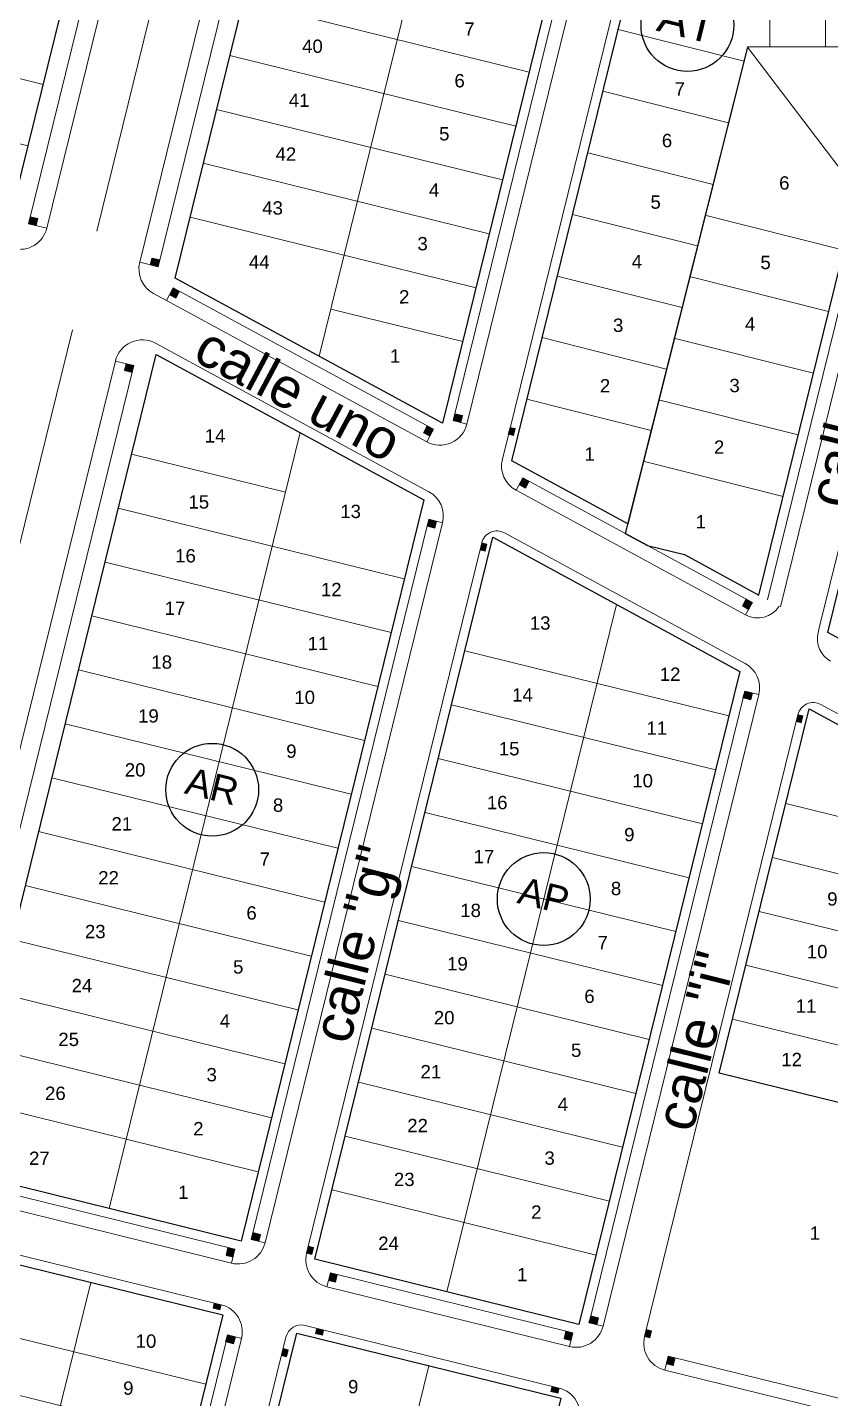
# Model space of a CAD drawing. Header units: millimetres. Extents: x 547073 to 557369, y 9424164 to 9429566.
# Drawn here: x 548640.3 to 548741.6, y 9427225.1 to 9427398 of the extents above; entities that cross this region are included whole.
import ezdxf

# ---------------------------------------------------------------- set-up
doc = ezdxf.new("R2010")
doc.units = ezdxf.units.MM
for name, color, linetype, lineweight in [('00 Estacionamientos', 251, 'Continuous', 15), ('00 Lotes', 7, 'Continuous', 15), ('00 Manzana', 170, 'Continuous', 25), ('00 Veredas', 253, 'Continuous', 15)]:
    doc.layers.add(name, color=color, linetype=linetype, lineweight=lineweight)
doc.layers.add('TEXTO', color=5, linetype='Continuous')
doc.layers.add('TEXTO-CATASTRO', color=12, linetype='Continuous')
doc.styles.add('KBYOZ', font='micross.ttf')
pattern_1 = [(346, (-6120.45241, 7539.05218), (0.0257042014075, 0.1030939209168), [])]
pattern_2 = [(256, (-6120.45241, 7539.05218), (0.1030939209168, -0.0257042014075), [])]
pattern_3 = [(332, (-6120.45241, 7539.05218), (0.0586839453482, 0.1103684491074), [])]

msp = doc.modelspace()

# ---------------------------------------------------------------- hatches: boundary and pattern name
h = msp.add_hatch()
h.set_pattern_fill('ANSI31', color=256, scale=0.85, angle=211, style=0)
h.set_pattern_definition(pattern_2)
h.paths.add_polyline_path([(548641.6, 9427373.848), (548640.63, 9427374.087), (548640.414, 9427373.213), (548641.385, 9427372.974)])
h = msp.add_hatch()
h.set_pattern_fill('ANSI31', color=256, scale=0.85, angle=211, style=0)
h.set_pattern_definition(pattern_2)
h.paths.add_polyline_path([(548657.003, 9427368.646), (548656.032, 9427368.885), (548655.817, 9427368.011), (548656.787, 9427367.772)])
h = msp.add_hatch()
h.set_pattern_fill('ANSI31', color=256, angle=287, style=0)
h.set_pattern_definition(pattern_3)
h.paths.add_polyline_path([(548659.47, 9427364.698), (548658.679, 9427365.127), (548658.202, 9427364.248), (548658.993, 9427363.819)])
h = msp.add_hatch()
h.set_pattern_fill('ANSI31', color=256, scale=0.85, angle=211, style=0)
h.set_pattern_definition(pattern_2)
h.paths.add_polyline_path([(548653.719, 9427355.329), (548652.748, 9427355.568), (548652.532, 9427354.694), (548653.503, 9427354.455)])
h = msp.add_hatch()
h.set_pattern_fill('ANSI31', color=256, scale=0.85, angle=211, style=0)
h.set_pattern_definition(pattern_2)
h.paths.add_polyline_path([(548695.165, 9427349.023), (548694.194, 9427349.262), (548693.978, 9427348.388), (548694.949, 9427348.149)])
h = msp.add_hatch()
h.set_pattern_fill('ANSI31', color=256, angle=287, style=0)
h.set_pattern_definition(pattern_3)
h.paths.add_polyline_path([(548691.517, 9427347.301), (548690.726, 9427347.731), (548690.248, 9427346.852), (548691.039, 9427346.423)])
h = msp.add_hatch()
h.set_pattern_fill('ANSI31', color=256, scale=0.85, angle=211, style=0)
h.set_pattern_definition(pattern_2)
h.paths.add_polyline_path([(548701.831, 9427347.379), (548701.184, 9427347.538), (548700.969, 9427346.664), (548701.616, 9427346.505)])
h = msp.add_hatch()
h.set_pattern_fill('ANSI31', color=256, angle=287, style=0)
h.set_pattern_definition(pattern_3)
h.paths.add_polyline_path([(548703.571, 9427340.758), (548702.78, 9427341.187), (548702.303, 9427340.308), (548703.094, 9427339.879)])
h = msp.add_hatch()
h.set_pattern_fill('ANSI31', color=256, scale=0.85, angle=211, style=0)
h.set_pattern_definition(pattern_2)
h.paths.add_polyline_path([(548691.88, 9427335.706), (548690.909, 9427335.945), (548690.694, 9427335.071), (548691.665, 9427334.832)])
h = msp.add_hatch()
h.set_pattern_fill('ANSI31', color=256, scale=0.85, angle=211, style=0)
h.set_pattern_definition(pattern_2)
h.paths.add_polyline_path([(548698.237, 9427332.802), (548697.589, 9427332.962), (548697.374, 9427332.088), (548698.021, 9427331.928)])
h = msp.add_hatch()
h.set_pattern_fill('ANSI31', color=256, angle=287, style=0)
h.set_pattern_definition(pattern_3)
h.paths.add_polyline_path([(548731.735, 9427325.469), (548730.944, 9427325.899), (548730.467, 9427325.02), (548731.258, 9427324.59)])
h = msp.add_hatch()
h.set_pattern_fill('ANSI31', color=256, scale=0.85, angle=211, style=0)
h.set_pattern_definition(pattern_2)
h.paths.add_polyline_path([(548731.757, 9427314.059), (548730.786, 9427314.298), (548730.571, 9427313.424), (548731.542, 9427313.185)])
h = msp.add_hatch()
h.set_pattern_fill('ANSI31', color=256, scale=0.85, angle=211, style=0)
h.set_pattern_definition(pattern_2)
h.paths.add_polyline_path([(548738.113, 9427311.155), (548737.466, 9427311.315), (548737.251, 9427310.441), (548737.898, 9427310.281)])
h = msp.add_hatch()
h.set_pattern_fill('ANSI31', color=256, scale=0.85, angle=211, style=0)
h.set_pattern_definition(pattern_2)
h.paths.add_polyline_path([(548669.706, 9427245.793), (548668.735, 9427246.032), (548668.52, 9427245.158), (548669.491, 9427244.919)])
h = msp.add_hatch()
h.set_pattern_fill('ANSI31', color=256, scale=0.85, angle=301, style=0)
h.set_pattern_definition(pattern_1)
h.paths.add_polyline_path([(548666.462, 9427243.915), (548665.588, 9427244.13), (548665.349, 9427243.16), (548666.223, 9427242.944)])
h = msp.add_hatch()
h.set_pattern_fill('ANSI31', color=256, scale=0.85, angle=211, style=0)
h.set_pattern_definition(pattern_2)
h.paths.add_polyline_path([(548676.373, 9427244.149), (548675.726, 9427244.308), (548675.51, 9427243.434), (548676.158, 9427243.275)])
h = msp.add_hatch()
h.set_pattern_fill('ANSI31', color=256, scale=0.85, angle=301, style=0)
h.set_pattern_definition(pattern_1)
h.paths.add_polyline_path([(548679.375, 9427240.73), (548678.501, 9427240.946), (548678.262, 9427239.975), (548679.136, 9427239.759)])
h = msp.add_hatch()
h.set_pattern_fill('ANSI31', color=256, scale=0.85, angle=301, style=0)
h.set_pattern_definition(pattern_1)
h.paths.add_polyline_path([(548664.738, 9427236.924), (548663.864, 9427237.14), (548663.705, 9427236.493), (548664.578, 9427236.277)])
h = msp.add_hatch()
h.set_pattern_fill('ANSI31', color=256, scale=0.85, angle=211, style=0)
h.set_pattern_definition(pattern_2)
h.paths.add_polyline_path([(548712.329, 9427235.281), (548711.358, 9427235.521), (548711.143, 9427234.647), (548712.114, 9427234.407)])
h = msp.add_hatch()
h.set_pattern_fill('ANSI31', color=256, scale=0.85, angle=211, style=0)
h.set_pattern_definition(pattern_2)
h.paths.add_polyline_path([(548666.522, 9427232.88), (548665.551, 9427233.119), (548665.335, 9427232.245), (548666.306, 9427232.006)])
h = msp.add_hatch()
h.set_pattern_fill('ANSI31', color=256, scale=0.85, angle=301, style=0)
h.set_pattern_definition(pattern_1)
h.paths.add_polyline_path([(548677.651, 9427233.74), (548676.777, 9427233.955), (548676.618, 9427233.308), (548677.492, 9427233.092)])
h = msp.add_hatch()
h.set_pattern_fill('ANSI31', color=256, scale=0.85, angle=301, style=0)
h.set_pattern_definition(pattern_1)
h.paths.add_polyline_path([(548709.085, 9427233.403), (548708.211, 9427233.619), (548707.972, 9427232.648), (548708.846, 9427232.432)])
h = msp.add_hatch()
h.set_pattern_fill('ANSI31', color=256, scale=0.85, angle=211, style=0)
h.set_pattern_definition(pattern_2)
h.paths.add_polyline_path([(548718.996, 9427233.637), (548718.349, 9427233.797), (548718.133, 9427232.923), (548718.781, 9427232.763)])
h = msp.add_hatch()
h.set_pattern_fill('ANSI31', color=2, style=0)
h.set_pattern_definition([(45, (-6120.45241, 7539.05218), (-0.0883883476483, 0.0883883476483), [])])
h.paths.add_polyline_path([(548673.188, 9427231.236), (548672.541, 9427231.395), (548672.326, 9427230.521), (548672.973, 9427230.362)])
h = msp.add_hatch()
h.set_pattern_fill('ANSI31', color=256, scale=0.85, angle=301, style=0)
h.set_pattern_definition(pattern_1)
h.paths.add_polyline_path([(548721.998, 9427230.219), (548721.124, 9427230.434), (548720.885, 9427229.463), (548721.759, 9427229.248)])
h = msp.add_hatch()
h.set_pattern_fill('ANSI31', color=256, scale=0.85, angle=301, style=0)
h.set_pattern_definition(pattern_1)
h.paths.add_polyline_path([(548707.361, 9427226.413), (548706.487, 9427226.628), (548706.328, 9427225.981), (548707.201, 9427225.766)])

# ---------------------------------------------------------------- linework, layer by layer
at = {"layer": '00 Estacionamientos'}
for p, q in [((548684.462, 9427541.799), (548642.744, 9427372.639)), ((548694.33, 9427530.026), (548654.457, 9427368.347)), ((548695.726, 9427347.957), (548732.968, 9427498.97)), ((548747.301, 9427373.747), (548735.26, 9427324.921)), ((548690.658, 9427345.72), (548657.821, 9427363.545)), ((548626.625, 9427255.49), (548651.389, 9427355.903)), ((548730.876, 9427323.887), (548701.921, 9427339.605)), ((548692.657, 9427335.514), (548670.267, 9427244.727)), ((548732.534, 9427313.867), (548712.89, 9427234.216)), ((548666.031, 9427242.167), (548630.933, 9427250.823)), ((548708.654, 9427231.656), (548678.07, 9427239.198)), ((548667.298, 9427232.688), (548654.251, 9427179.783)), ((548720.693, 9427228.687), (548751.277, 9427221.144))]:
    msp.add_line(p, q, dxfattribs=at)
at = {"layer": '00 Lotes'}
for p, q in [((548715.688, 9427513.055), (548677.08, 9427356.504)), ((548733.95, 9427395.475), (548733.898, 9427415.482)), ((548740.95, 9427395.493), (548740.898, 9427415.501)), ((548667.508, 9427401.22), (548703.578, 9427392.325)), ((548714.787, 9427397.685), (548730.682, 9427393.684)), ((548745.628, 9427376.383), (548731.132, 9427395.475)), ((548642.274, 9427390.779), (548628.191, 9427394.252)), ((548701.902, 9427385.528), (548665.832, 9427394.424)), ((548712.872, 9427389.918), (548728.729, 9427385.926)), ((548640.359, 9427383.012), (548626.037, 9427386.544)), ((548700.225, 9427378.732), (548664.156, 9427387.627)), ((548710.956, 9427382.15), (548726.776, 9427378.168)), ((548698.549, 9427371.936), (548662.48, 9427380.831)), ((548709.04, 9427374.383), (548724.823, 9427370.41)), ((548696.873, 9427365.139), (548660.804, 9427374.035)), ((548743.261, 9427369.893), (548725.749, 9427374.302)), ((548707.125, 9427366.616), (548722.87, 9427362.652)), ((548741.345, 9427362.126), (548723.797, 9427366.544)), ((548678.546, 9427362.449), (548695.197, 9427358.343)), ((548705.209, 9427358.848), (548720.917, 9427354.894)), ((548739.43, 9427354.359), (548721.844, 9427358.786)), ((548703.294, 9427351.081), (548718.964, 9427347.136)), ((548737.514, 9427346.591), (548719.891, 9427351.028)), ((548674.704, 9427346.87), (548650.584, 9427249.067)), ((548653.434, 9427344.15), (548672.852, 9427339.361)), ((548735.599, 9427338.824), (548717.938, 9427343.27)), ((548651.758, 9427337.354), (548687.827, 9427328.459)), ((548650.082, 9427330.558), (548686.151, 9427321.662)), ((548714.581, 9427325.223), (548693.207, 9427238.555)), ((548648.406, 9427323.761), (548684.475, 9427314.866)), ((548695.472, 9427319.364), (548728.774, 9427311.151)), ((548646.729, 9427316.965), (548682.799, 9427308.069)), ((548693.796, 9427312.567), (548727.098, 9427304.354)), ((548645.053, 9427310.168), (548681.123, 9427301.273)), ((548692.119, 9427305.771), (548725.422, 9427297.558)), ((548643.377, 9427303.372), (548679.447, 9427294.477)), ((548735.94, 9427300.114), (548752.591, 9427296.007)), ((548690.443, 9427298.974), (548723.746, 9427290.762)), ((548641.701, 9427296.576), (548677.77, 9427287.68)), ((548734.264, 9427293.317), (548766.842, 9427285.283)), ((548688.767, 9427292.178), (548722.07, 9427283.965)), ((548640.025, 9427289.779), (548676.094, 9427280.884)), ((548732.587, 9427286.521), (548765.89, 9427278.308)), ((548687.091, 9427285.382), (548720.393, 9427277.169)), ((548638.349, 9427282.983), (548674.418, 9427274.088)), ((548730.911, 9427279.725), (548764.214, 9427271.512)), ((548685.415, 9427278.585), (548718.717, 9427270.372)), ((548636.673, 9427276.187), (548672.742, 9427267.291)), ((548729.235, 9427272.928), (548762.537, 9427264.715)), ((548683.739, 9427271.789), (548717.041, 9427263.576)), ((548634.997, 9427269.39), (548671.066, 9427260.495)), ((548682.063, 9427264.993), (548715.365, 9427256.78)), ((548633.321, 9427262.594), (548669.39, 9427253.699)), ((548680.387, 9427258.196), (548713.689, 9427249.983)), ((548678.711, 9427251.4), (548712.013, 9427243.187)), ((548648.285, 9427239.746), (548634.397, 9427183.433)), ((548626.712, 9427235.797), (548662.781, 9427226.901)), ((548690.908, 9427229.234), (548677.02, 9427172.922)), ((548625.036, 9427229), (548661.105, 9427220.105))]:
    msp.add_line(p, q, dxfattribs=at)
at = {"layer": '00 Manzana', "color": 133, "true_color": 0x59bfde}
msp.add_line((548718.513, 9427332.647), (548715.701, 9427334.173), dxfattribs=at)
at = {"layer": '00 Manzana'}
msp.add_line((548718.513, 9427332.647), (548715.701, 9427334.173), dxfattribs=at)
for points in [[(548680.434, 9427545.513), (548637.964, 9427373.302), (548534.951, 9427398.707)], [(548730.395, 9427501.067), (548692.658, 9427348.047), (548658.913, 9427366.366), (548698.537, 9427527.036), (548730.395, 9427501.067)], [(548771.929, 9427411.319), (548771.929, 9427411.319), (548772.246, 9427405.098), (548770.595, 9427395.578), (548731.132, 9427395.475), (548716.003, 9427335.374), (548701.378, 9427343.313), (548719.167, 9427415.444), (548754.826, 9427415.537), (548771.929, 9427411.319)], [(548631.166, 9427253.856), (548656.537, 9427356.732), (548690.282, 9427338.414), (548667.235, 9427244.96), (548631.166, 9427253.856)], [(548676.556, 9427242.662), (548699.002, 9427333.68), (548730.159, 9427316.767), (548709.858, 9427234.449), (548676.556, 9427242.662)], [(548727.559, 9427266.132), (548738.879, 9427312.033), (548769.31, 9427295.513), (548766.842, 9427285.283), (548767.566, 9427285.104), (548760.861, 9427257.919), (548727.559, 9427266.132)], [(548614.979, 9427188.222), (548628.867, 9427244.535), (548664.936, 9427235.64), (548651.049, 9427179.327), (548614.979, 9427188.222)], [(548660.369, 9427177.028), (548674.257, 9427233.341), (548707.559, 9427225.128), (548693.671, 9427168.815), (548660.369, 9427177.028)]]:
    msp.add_lwpolyline(points, dxfattribs=at)
for points in [[(548771.929, 9427411.319), (548772.246, 9427405.098), (548770.595, 9427395.578), (548731.132, 9427395.475), (548715.701, 9427334.173), (548718.513, 9427332.646), (548723.157, 9427331.491), (548732.535, 9427326.4), (548744.389, 9427374.466, -0.3450417), (548747.787, 9427377.127), (548768.241, 9427377.127, -0.0628462), (548769.11, 9427377.018), (548793.142, 9427370.855), (548801.333, 9427404.068), (548771.929, 9427411.319)], [(548767.709, 9427367.466), (548790.843, 9427361.534), (548776.317, 9427302.633), (548741.255, 9427321.667), (548752.565, 9427367.527), (548767.219, 9427367.527, -0.0628541), (548767.715, 9427367.465)]]:
    msp.add_lwpolyline(points, format="xyb", dxfattribs=at)
at = {"layer": '00 Veredas'}
for p, q in [((548682.534, 9427544.002), (548640.414, 9427373.213)), ((548689.445, 9427536.11), (548649.044, 9427372.292)), ((548696.479, 9427528.714), (548656.787, 9427367.772)), ((548731.425, 9427500.228), (548693.978, 9427348.388)), ((548700.193, 9427343.519), (548717.852, 9427415.124)), ((548642.744, 9427372.639), (548640.414, 9427373.213)), ((548641.6, 9427373.848), (548640.63, 9427374.087)), ((548641.6, 9427373.848), (548641.385, 9427372.974)), ((548745.554, 9427374.178), (548733.625, 9427325.809)), ((548654.457, 9427368.347), (548656.787, 9427367.772)), ((548656.032, 9427368.885), (548655.817, 9427368.011)), ((548656.032, 9427368.885), (548657.003, 9427368.646)), ((548740.165, 9427322.258), (548751.25, 9427367.206)), ((548657.821, 9427363.545), (548656.186, 9427364.433)), ((548657.821, 9427363.545), (548658.679, 9427365.127)), ((548658.993, 9427363.819), (548658.202, 9427364.248)), ((548691.517, 9427347.301), (548658.679, 9427365.127)), ((548658.993, 9427363.819), (548659.47, 9427364.698)), ((548645.976, 9427359.848), (548620.486, 9427256.49)), ((548656.456, 9427358.141), (548690.929, 9427339.428)), ((548651.389, 9427355.903), (548653.719, 9427355.329)), ((548652.532, 9427354.694), (548652.748, 9427355.568)), ((548628.955, 9427254.916), (548653.719, 9427355.329)), ((548652.532, 9427354.694), (548653.503, 9427354.455)), ((548695.165, 9427349.023), (548694.194, 9427349.262)), ((548695.165, 9427349.023), (548694.949, 9427348.149)), ((548690.248, 9427346.852), (548690.726, 9427347.731)), ((548691.039, 9427346.423), (548690.248, 9427346.852)), ((548690.658, 9427345.72), (548691.517, 9427347.301)), ((548695.726, 9427347.957), (548693.978, 9427348.388)), ((548701.184, 9427347.538), (548701.831, 9427347.379)), ((548701.616, 9427346.505), (548701.831, 9427347.379)), ((548700.969, 9427346.664), (548701.616, 9427346.505)), ((548701.921, 9427339.605), (548702.78, 9427341.187)), ((548703.094, 9427339.879), (548702.303, 9427340.308)), ((548731.735, 9427325.469), (548702.78, 9427341.187)), ((548703.094, 9427339.879), (548703.571, 9427340.758)), ((548690.909, 9427335.945), (548668.52, 9427245.158)), ((548691.665, 9427334.832), (548690.694, 9427335.071)), ((548692.657, 9427335.514), (548690.909, 9427335.945)), ((548691.88, 9427335.706), (548691.665, 9427334.832)), ((548675.51, 9427243.434), (548697.589, 9427332.962)), ((548698.237, 9427332.802), (548697.589, 9427332.962)), ((548700.485, 9427334.24), (548730.805, 9427317.781)), ((548698.021, 9427331.928), (548697.374, 9427332.088)), ((548698.021, 9427331.928), (548698.237, 9427332.802)), ((548730.467, 9427325.02), (548730.944, 9427325.899)), ((548731.258, 9427324.59), (548730.467, 9427325.02)), ((548730.876, 9427323.887), (548731.735, 9427325.469)), ((548740.014, 9427321.647), (548740.165, 9427322.258)), ((548730.786, 9427314.298), (548711.143, 9427234.647)), ((548732.534, 9427313.867), (548730.786, 9427314.298)), ((548731.757, 9427314.059), (548731.542, 9427313.185)), ((548731.542, 9427313.185), (548730.571, 9427313.424)), ((548740.362, 9427312.593), (548773.24, 9427294.746)), ((548718.133, 9427232.923), (548737.466, 9427311.315)), ((548737.898, 9427310.281), (548737.251, 9427310.441)), ((548738.113, 9427311.155), (548737.466, 9427311.315)), ((548737.898, 9427310.281), (548738.113, 9427311.155)), ((548666.462, 9427243.915), (548631.364, 9427252.571)), ((548627.892, 9427246.011), (548664.738, 9427236.924)), ((548670.267, 9427244.727), (548668.52, 9427245.158)), ((548669.706, 9427245.793), (548668.735, 9427246.032)), ((548669.706, 9427245.793), (548669.491, 9427244.919)), ((548665.349, 9427243.16), (548665.588, 9427244.13)), ((548666.223, 9427242.944), (548665.349, 9427243.16)), ((548666.031, 9427242.167), (548666.462, 9427243.915)), ((548676.158, 9427243.275), (548675.51, 9427243.434)), ((548676.373, 9427244.149), (548675.726, 9427244.308)), ((548676.158, 9427243.275), (548676.373, 9427244.149)), ((548678.07, 9427239.198), (548678.501, 9427240.946)), ((548679.136, 9427239.759), (548678.262, 9427239.975)), ((548709.085, 9427233.403), (548678.501, 9427240.946)), ((548679.136, 9427239.759), (548679.375, 9427240.73)), ((548663.864, 9427237.14), (548663.705, 9427236.493)), ((548663.705, 9427236.493), (548664.578, 9427236.277)), ((548664.738, 9427236.924), (548664.578, 9427236.277)), ((548712.89, 9427234.216), (548711.143, 9427234.647)), ((548712.329, 9427235.281), (548711.358, 9427235.521)), ((548712.329, 9427235.281), (548712.114, 9427234.407)), ((548665.551, 9427233.119), (548652.98, 9427182.146)), ((548659.97, 9427180.422), (548672.9, 9427232.852)), ((548667.298, 9427232.688), (548665.551, 9427233.119)), ((548666.522, 9427232.88), (548666.306, 9427232.006)), ((548675.321, 9427234.314), (548707.361, 9427226.413)), ((548676.777, 9427233.955), (548676.618, 9427233.308)), ((548676.618, 9427233.308), (548677.492, 9427233.092)), ((548677.651, 9427233.74), (548677.492, 9427233.092)), ((548707.972, 9427232.648), (548708.211, 9427233.619)), ((548708.846, 9427232.432), (548707.972, 9427232.648)), ((548708.654, 9427231.656), (548709.085, 9427233.403)), ((548718.781, 9427232.763), (548718.133, 9427232.923)), ((548718.996, 9427233.637), (548718.349, 9427233.797)), ((548718.781, 9427232.763), (548718.996, 9427233.637)), ((548666.306, 9427232.006), (548665.335, 9427232.245)), ((548673.188, 9427231.236), (548672.541, 9427231.395)), ((548672.973, 9427230.362), (548673.188, 9427231.236)), ((548672.973, 9427230.362), (548672.326, 9427230.521)), ((548720.693, 9427228.687), (548721.124, 9427230.434)), ((548720.885, 9427229.463), (548721.759, 9427229.248)), ((548721.124, 9427230.434), (548751.708, 9427222.892)), ((548721.759, 9427229.248), (548721.998, 9427230.219)), ((548706.487, 9427226.628), (548706.328, 9427225.981)), ((548706.328, 9427225.981), (548707.201, 9427225.766)), ((548707.361, 9427226.413), (548707.201, 9427225.766))]:
    msp.add_line(p, q, dxfattribs=at)
for centre, radius, start, end in [((548639.346, 9427373.477), 3.5, 256.14628, 346.14628), ((548657.855, 9427367.509), 3.5, 166.14628, 241.50483), ((548654.787, 9427355.065), 3.5, 61.50483, 166.14628), ((548692.328, 9427348.796), 3.5, 241.50483, 346.14628), ((548703.591, 9427342.681), 3.5, 166.14628, 241.50483), ((548689.259, 9427336.352), 3.5, 346.14628, 61.50483), ((548699.531, 9427332.483), 2, 61.50483, 166.14628), ((548732.403, 9427326.7), 3.2, 241.50483, 327.92151), ((548743.121, 9427320.881), 3.2, 166.14628, 241.50483), ((548729.136, 9427314.705), 3.5, 346.14628, 61.50483), ((548739.408, 9427310.836), 2, 61.50483, 166.14628), ((548666.869, 9427245.565), 3.5, 256.14628, 346.14628), ((548678.908, 9427242.596), 3.5, 166.14628, 256.14628), ((548663.9, 9427233.526), 3.5, 346.14628, 76.14628), ((548674.842, 9427232.373), 2, 76.14628, 166.14628), ((548709.492, 9427235.054), 3.5, 256.14628, 346.14628), ((548721.531, 9427232.085), 3.5, 166.14628, 256.14628), ((548706.523, 9427223.015), 3.5, 346.14628, 76.14628)]:
    msp.add_arc(centre, radius, start, end, dxfattribs=at)
at = {"layer": 'TEXTO-CATASTRO'}
for centre in [(548723.537, 9427398.263), (548663.6, 9427301.851), (548705.417, 9427288.07)]:
    msp.add_circle(centre, 5.85, dxfattribs=at)

# ---------------------------------------------------------------- texts
at = {"layer": 'TEXTO', "color": 7, "char_height": 5, "attachment_point": 5, "style": 'KBYOZ'}
for s, insert, width, rotation in [('calle uno', (548674.446, 9427351.736), 0.0000000002, 332), ('calle "i"', (548743.777, 9427348.823), 252.11877, 76), ('calle "g"', (548682.285, 9427282.244), 252.11877, 76), ('calle "i"', (548724.524, 9427270.174), 252.11877, 76)]:
    msp.add_mtext(s, dxfattribs=dict(at, insert=insert, width=width, rotation=rotation))
at = {"layer": 'TEXTO-CATASTRO', "attachment_point": 5, "style": 'KBYOZ'}
for s, insert, char_height, width, rotation in [('AT', (548723.54, 9427398.701), 4.1057, 0.00019, 346.25424), ('7', (548696.044, 9427397.748), 1.68, 0.000122, 0.08064), ('40', (548676.241, 9427395.575), 1.68, 0.000122, 0.08064), ('6', (548694.803, 9427391.225), 1.68, 0.000122, 0.08064), ('7', (548722.582, 9427390.206), 1.68, 0.000122, 0.08064), ('41', (548674.565, 9427388.779), 1.68, 0.000122, 0.08064), ('5', (548692.872, 9427384.534), 1.68, 0.000122, 0.08064), ('6', (548720.963, 9427383.685), 1.68, 0.000122, 0.08064), ('42', (548672.889, 9427381.983), 1.68, 0.000122, 0.08064), ('4', (548691.582, 9427377.462), 1.68, 0.000122, 0.08064), ('6', (548735.758, 9427378.339), 1.68, 0.000122, 0.08064), ('5', (548719.526, 9427375.93), 1.68, 0.000122, 0.08064), ('43', (548671.213, 9427375.186), 1.68, 0.000122, 0.08064), ('3', (548690.138, 9427370.683), 1.68, 0.000122, 0.08064), ('44', (548669.537, 9427368.39), 1.68, 0.000122, 0.08064), ('4', (548717.167, 9427368.442), 1.68, 0.000122, 0.08064), ('5', (548733.394, 9427368.316), 1.68, 0.000122, 0.08064), ('2', (548687.821, 9427363.993), 1.68, 0.000122, 0.08064), ('3', (548714.808, 9427360.401), 1.68, 0.000122, 0.08064), ('4', (548731.441, 9427360.558), 1.68, 0.000122, 0.08064), ('1', (548686.662, 9427356.531), 1.68, 0.000122, 0.08064), ('2', (548713.144, 9427352.775), 1.68, 0.000122, 0.08064), ('3', (548729.488, 9427352.8), 1.68, 0.000122, 0.08064), ('14', (548663.962, 9427346.468), 1.68, 0.000122, 0.08064), ('1', (548711.201, 9427344.179), 1.68, 0.000122, 0.08064), ('2', (548727.535, 9427345.042), 1.68, 0.000122, 0.08064), ('15', (548661.906, 9427338.13), 1.68, 0.000122, 0.08064), ('13', (548681.056, 9427336.93), 1.68, 0.000122, 0.08064), ('1', (548725.23, 9427335.634), 1.68, 0.000122, 0.08064), ('16', (548660.23, 9427331.334), 1.68, 0.000122, 0.08064), ('12', (548678.617, 9427327.086), 1.68, 0.000122, 0.08064), ('17', (548658.907, 9427324.737), 1.68, 0.000122, 0.08064), ('13', (548704.961, 9427322.861), 1.68, 0.000122, 0.08064), ('11', (548676.941, 9427320.289), 1.68, 0.000122, 0.08064), ('18', (548657.231, 9427317.941), 1.68, 0.000122, 0.08064), ('12', (548721.353, 9427316.419), 1.68, 0.000122, 0.08064), ('10', (548675.265, 9427313.493), 1.68, 0.000122, 0.08064), ('14', (548702.729, 9427313.81), 1.68, 0.000122, 0.08064), ('19', (548655.555, 9427311.144), 1.68, 0.000122, 0.08064), ('11', (548719.677, 9427309.623), 1.68, 0.000122, 0.08064), ('9', (548673.589, 9427306.697), 1.68, 0.000122, 0.08064), ('15', (548701.053, 9427307.014), 1.68, 0.000122, 0.08064), ('20', (548653.878, 9427304.348), 1.68, 0.000122, 0.08064), ('AR', (548663.604, 9427302.289), 3.4214, 0.000158, 346.25424), ('10', (548717.888, 9427302.982), 1.68, 0.000122, 0.08064), ('8', (548671.913, 9427299.9), 1.68, 0.000122, 0.08064), ('16', (548699.544, 9427300.223), 1.68, 0.000122, 0.08064), ('21', (548652.202, 9427297.552), 1.68, 0.000122, 0.08064), ('9', (548716.212, 9427296.185), 1.68, 0.000122, 0.08064), ('7', (548670.237, 9427293.104), 1.68, 0.000122, 0.08064), ('17', (548697.868, 9427293.427), 1.68, 0.000122, 0.08064), ('22', (548650.526, 9427290.755), 1.68, 0.000122, 0.08064), ('AP', (548705.421, 9427288.508), 3.4214, 0.000158, 346.25424), ('8', (548714.536, 9427289.389), 1.68, 0.000122, 0.08064), ('9', (548741.823, 9427288.07), 1.68, 0.000122, 0.08064), ('6', (548668.561, 9427286.308), 1.68, 0.000122, 0.08064), ('18', (548696.192, 9427286.631), 1.68, 0.000122, 0.08064), ('23', (548648.85, 9427283.959), 1.68, 0.000122, 0.08064), ('7', (548712.86, 9427282.592), 1.68, 0.000122, 0.08064), ('10', (548739.895, 9427281.432), 1.68, 0.000122, 0.08064), ('5', (548666.885, 9427279.511), 1.68, 0.000122, 0.08064), ('19', (548694.533, 9427279.902), 1.68, 0.000122, 0.08064), ('24', (548647.174, 9427277.163), 1.68, 0.000122, 0.08064), ('6', (548711.184, 9427275.796), 1.68, 0.000122, 0.08064), ('11', (548738.502, 9427274.58), 1.68, 0.000122, 0.08064), ('4', (548665.209, 9427272.715), 1.68, 0.000122, 0.08064), ('20', (548692.857, 9427273.106), 1.68, 0.000122, 0.08064), ('25', (548645.498, 9427270.366), 1.68, 0.000122, 0.08064), ('5', (548709.508, 9427269), 1.68, 0.000122, 0.08064), ('12', (548736.681, 9427267.835), 1.68, 0.000122, 0.08064), ('3', (548663.533, 9427265.919), 1.68, 0.000122, 0.08064), ('21', (548691.18, 9427266.31), 1.68, 0.000122, 0.08064), ('26', (548643.822, 9427263.57), 1.68, 0.000122, 0.08064), ('4', (548707.832, 9427262.203), 1.68, 0.000122, 0.08064), ('22', (548689.504, 9427259.513), 1.68, 0.000122, 0.08064), ('2', (548661.856, 9427259.122), 1.68, 0.000122, 0.08064), ('27', (548641.805, 9427255.392), 1.68, 0.000122, 0.08064), ('3', (548706.155, 9427255.407), 1.68, 0.000122, 0.08064), ('23', (548687.828, 9427252.717), 1.68, 0.000122, 0.08064), ('1', (548659.955, 9427251.11), 1.68, 0.000122, 0.08064), ('2', (548704.479, 9427248.611), 1.68, 0.000122, 0.08064), ('1', (548739.615, 9427245.961), 1.68, 0.000122, 0.08064), ('24', (548685.845, 9427244.674), 1.68, 0.000122, 0.08064), ('1', (548702.704, 9427240.735), 1.68, 0.000122, 0.08064), ('10', (548655.248, 9427232.325), 1.68, 0.000122, 0.08064), ('10', (548655.248, 9427232.325), 1.68, 0.000122, 0.08064), ('9', (548681.384, 9427226.587), 1.68, 0.000122, 0.08064), ('9', (548653.02, 9427226.397), 1.68, 0.000122, 0.08064)]:
    msp.add_mtext(s, dxfattribs=dict(at, insert=insert, char_height=char_height, width=width, rotation=rotation))

doc.saveas('drawing.dxf')
